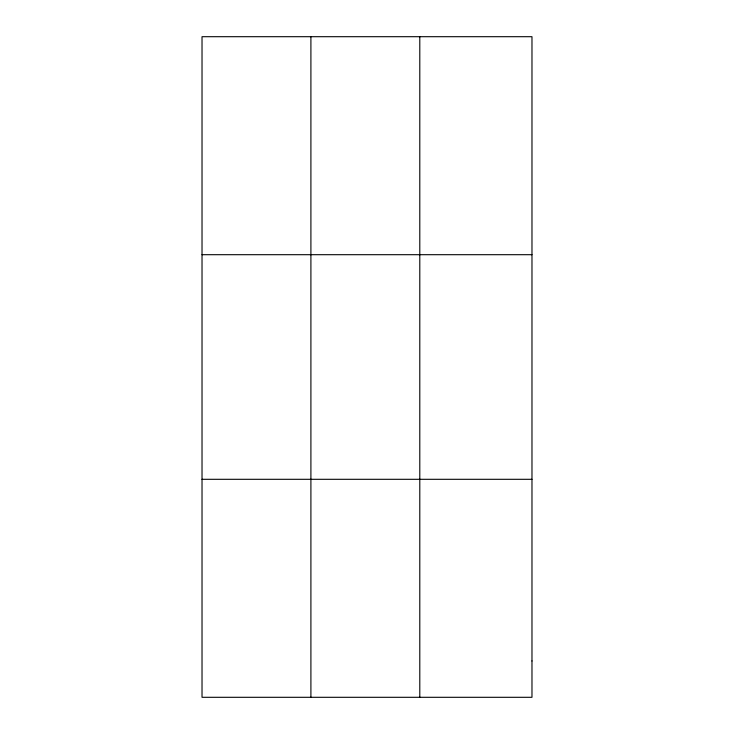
<?xml version="1.0" encoding="UTF-8"?>
<svg xmlns="http://www.w3.org/2000/svg" width="734" height="734" viewBox="0 0 734 734"><rect width="100%" height="100%" fill="white"/><g stroke="black" fill="none" stroke-linecap="round" stroke-linejoin="round"><path stroke-width="1.1" d="M310.904 697.3L310.904 36.7M419.793 697.3L419.793 36.7M202.024 254.698L531.976 254.698M202.024 479.302L531.976 479.302M531.976 660.967L531.976 697.3L202.024 697.3L202.024 36.7L531.976 36.7L531.976 660.967"/></g></svg>
